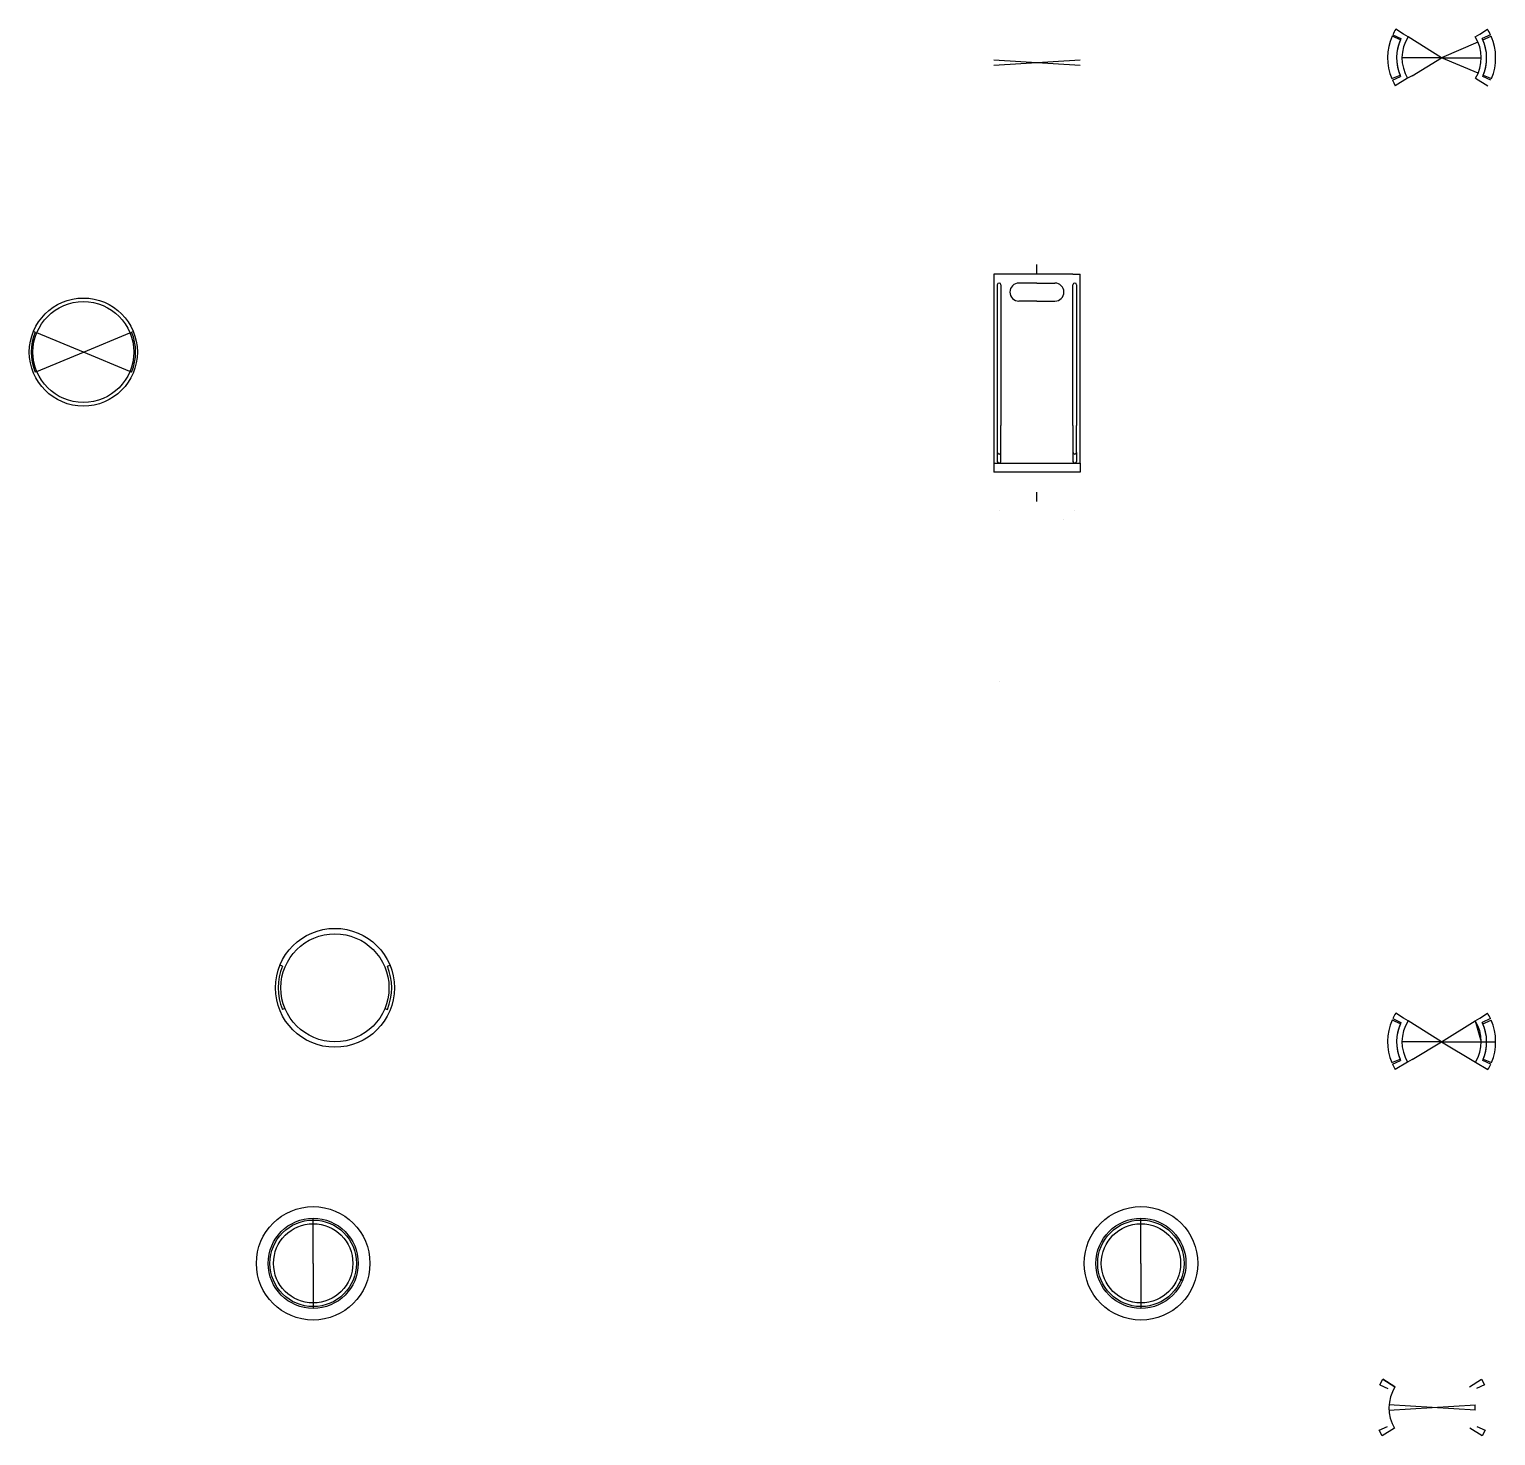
# Model space of a CAD drawing. Header units: millimetres. Extents: x -38.1 to 43.3, y -4.1 to 73.9.
import ezdxf

# ---------------------------------------------------------------- set-up
doc = ezdxf.new("R2010")
doc.units = ezdxf.units.MM

msp = doc.modelspace()

# ---------------------------------------------------------------- linework, layer by layer
for p, q in [((38.006, 73.36), (37.548, 73.561)), ((37.586, 73.643), (38.037, 73.428)), ((38.175, 73.679), (37.751, 73.944)), ((38.429, 73.52), (38.175, 73.679)), ((40.295, 72.355), (38.429, 73.52)), ((42.161, 73.52), (42.416, 73.679)), ((42.416, 73.679), (42.84, 73.944)), ((43.005, 73.643), (42.553, 73.428)), ((42.585, 73.36), (43.042, 73.561)), ((42.31, 73.239), (40.295, 72.355)), ((15.43, 71.957, 5.707), (20.23, 72.257, 5.707)), ((15.43, 72.257, 5.707), (20.23, 71.957, 5.707)), ((40.295, 72.355), (38.095, 72.355)), ((38.651, 71.37), (40.295, 72.355)), ((42.328, 71.513), (40.295, 72.355)), ((40.295, 72.355), (42.495, 72.355)), ((37.56, 71.124), (38.016, 71.329)), ((38.408, 71.224), (37.722, 70.813)), ((38.651, 71.37), (38.408, 71.224)), ((42.182, 71.224), (42.868, 70.813)), ((43.031, 71.124), (42.575, 71.329)), ((42.605, 71.399), (43.067, 71.207)), ((15.83, 60.358), (15.43, 60.358)), ((15.43, 60.358), (15.43, 51.358)), ((15.83, 60.358, -14.619), (15.43, 60.358, -14.619)), ((15.43, 60.358, -14.619), (15.43, 51.358, -14.619)), ((19.83, 60.358), (15.83, 60.358)), ((19.83, 60.358, -14.619), (15.83, 60.358, -14.619)), ((17.83, 60.358), (17.83, 60.88)), ((19.83, 60.358), (20.23, 60.358)), ((19.83, 60.358, -14.619), (20.23, 60.358, -14.619)), ((20.23, 51.358), (20.23, 60.358)), ((20.23, 51.358, -14.619), (20.23, 60.358, -14.619)), ((15.63, 59.758), (15.63, 51.958)), ((15.63, 59.758, -14.619), (15.63, 51.958, -14.619)), ((15.73, 59.858), (15.73, 59.858)), ((15.73, 59.858, -14.619), (15.73, 59.858, -14.619)), ((15.83, 59.758), (15.83, 51.958)), ((15.83, 59.758, -14.619), (15.83, 51.958, -14.619)), ((17.83, 59.858), (16.83, 59.858)), ((17.83, 59.858, -14.619), (16.83, 59.858, -14.619)), ((17.83, 59.858), (18.83, 59.858)), ((17.83, 59.858, -14.619), (18.83, 59.858, -14.619)), ((19.83, 51.958), (19.83, 59.758)), ((19.83, 51.958, -14.619), (19.83, 59.758, -14.619)), ((19.93, 59.858), (19.93, 59.858)), ((19.93, 59.858, -14.619), (19.93, 59.858, -14.619)), ((20.03, 59.758), (20.03, 51.958)), ((20.03, 59.758, -14.619), (20.03, 51.958, -14.619)), ((16.33, 59.358), (16.33, 59.358)), ((16.33, 59.358, -14.619), (16.33, 59.358, -14.619)), ((17.83, 58.858), (16.83, 58.858)), ((17.83, 58.858, -14.619), (16.83, 58.858, -14.619)), ((17.83, 58.858), (18.83, 58.858)), ((17.83, 58.858, -14.619), (18.83, 58.858, -14.619)), ((19.33, 59.358), (19.33, 59.358)), ((19.33, 59.358, -14.619), (19.33, 59.358, -14.619)), ((-37.778, 57.136), (-37.871, 57.174)), ((-35.099, 56.026), (-37.686, 57.098)), ((-35.099, 56.026), (-32.512, 57.098)), ((-32.42, 57.136), (-32.327, 57.174)), ((-37.686, 54.955), (-35.099, 56.026)), ((-32.512, 54.955), (-35.099, 56.026)), ((-37.686, 54.955), (-37.778, 54.917)), ((-32.42, 54.917), (-32.512, 54.955)), ((15.43, 51.358), (15.43, 49.858)), ((15.43, 51.358, -14.619), (15.43, 49.858, -14.619)), ((15.63, 51.958), (15.63, 50.458)), ((15.63, 51.958, -14.619), (15.63, 50.458, -14.619)), ((15.83, 50.458), (15.83, 51.958)), ((15.83, 50.458, -14.619), (15.83, 51.958, -14.619)), ((19.83, 51.958), (19.83, 50.458)), ((19.83, 51.958, -14.619), (19.83, 50.458, -14.619)), ((20.03, 50.458), (20.03, 51.958)), ((20.03, 50.458, -14.619), (20.03, 51.958, -14.619)), ((20.23, 49.858), (20.23, 51.358)), ((20.23, 49.858, -14.619), (20.23, 51.358, -14.619)), ((15.43, 49.858), (20.23, 49.858)), ((15.43, 49.858, -14.619), (15.43, 49.358, -14.619)), ((15.63, 50.458, -14.619), (15.63, 49.958, -14.619)), ((15.73, 50.358), (15.73, 50.358)), ((15.83, 49.958, -14.619), (15.83, 50.458, -14.619)), ((19.83, 50.458, -14.619), (19.83, 49.958, -14.619)), ((20.03, 50.458, -14.619), (20.03, 49.958, -14.619)), ((20.23, 49.858, -14.619), (20.23, 49.358, -14.619)), ((20.23, 49.358, -14.619), (15.43, 49.358, -14.619)), ((17.83, 47.725), (17.83, 48.247)), ((15.73, 47.225), (15.73, 47.225)), ((19.93, 47.225), (19.93, 47.225)), ((19.33, 46.725), (19.33, 46.725)), ((15.73, 37.725), (15.73, 37.725)), ((-24.046, 21.938), (-24.184, 21.995)), ((-18.225, 21.938), (-18.087, 21.995)), ((-23.907, 19.584), (-24.046, 19.527)), ((-18.364, 19.584), (-18.225, 19.527)), ((38.006, 18.736), (37.548, 18.937)), ((37.586, 19.019), (38.037, 18.804)), ((38.175, 19.055), (37.751, 19.32)), ((38.429, 18.896), (38.175, 19.055)), ((40.295, 17.731), (38.429, 18.896)), ((40.295, 17.731), (42.161, 18.896)), ((42.161, 18.896), (42.416, 19.055)), ((42.161, 18.896), (42.495, 17.731)), ((42.416, 19.055), (42.84, 19.32)), ((43.005, 19.019), (42.553, 18.804)), ((42.585, 18.736), (43.042, 18.937)), ((40.295, 17.731), (38.095, 17.731)), ((38.651, 16.746), (40.295, 17.731)), ((40.295, 17.731), (42.495, 17.731)), ((40.295, 17.731), (42.182, 16.6)), ((42.495, 17.731), (42.695, 17.731)), ((42.695, 17.731), (43.295, 17.731)), ((43.295, 17.731), (43.295, 17.731, 1.3)), ((43.295, 17.731, 1.3), (43.295, 17.731, 1.7)), ((43.295, 17.731, 1.7), (43.295, 17.731, 10.3)), ((43.295, 17.731, 10.3), (43.295, 17.731, 10.7)), ((43.295, 17.731, 10.7), (43.295, 17.731, 12)), ((37.56, 16.499), (38.016, 16.705)), ((38.408, 16.6), (37.722, 16.189)), ((38.651, 16.746), (38.408, 16.6)), ((42.182, 16.6), (42.868, 16.189)), ((43.031, 16.499), (42.575, 16.705)), ((42.605, 16.774), (43.067, 16.583)), ((-22.343, 5.435), (-22.343, 7.935)), ((23.605, 5.435), (23.605, 7.935)), ((-22.343, 5.435), (-22.343, 2.935)), ((23.605, 5.435), (23.605, 2.935)), ((25.739, 4.551), (25.914, 4.478)), ((36.86, -1.303, 10), (37.025, -1.002, 10)), ((36.86, -1.303, 10), (37.311, -1.518, 10)), ((37.025, -1.002, 10), (37.703, -1.426, 10)), ((37.703, -1.426, 10), (37.025, -1.002, 10)), ((41.836, -1.426, 10), (42.514, -1.002, 10)), ((42.679, -1.303, 10), (42.228, -1.518, 10)), ((42.514, -1.002, 10), (42.679, -1.303, 10)), ((37.37, -2.724), (42.17, -2.424)), ((42.17, -2.724), (37.37, -2.424)), ((39.77, -2.574), (39.77, -2.574, 10)), ((36.834, -3.822, 10), (37.29, -3.617, 10)), ((36.996, -4.133, 10), (36.834, -3.822, 10)), ((37.682, -3.722, 10), (36.996, -4.133, 10)), ((42.543, -4.133, 10), (41.857, -3.722, 10)), ((42.249, -3.617, 10), (42.705, -3.822, 10)), ((42.705, -3.822, 10), (42.543, -4.133, 10)), ((36.996, -4.133, 10), (36.996, -4.133))]:
    msp.add_line(p, q)
at = {"extrusion": (0.382683, -0.92388, 0)}
for p, q in [((37.524, 71.207), (37.986, 71.399)), ((37.524, 16.583), (37.986, 16.774))]:
    msp.add_line(p, q, dxfattribs=at)
for centre, radius in [((-35.099, 56.026), 3), ((-35.099, 56.026), 2.8), ((-21.136, 20.732), 3.3), ((-21.136, 20.732), 3), ((-22.343, 5.435), 3.15), ((23.605, 5.435), 3.15), ((-22.343, 5.435), 2.5), ((-22.343, 5.435), 2.4), ((-22.343, 5.435), 2.2), ((23.605, 5.435), 2.5), ((23.605, 5.435), 2.4), ((23.605, 5.435), 2.2)]:
    msp.add_circle(centre, radius)
for centre, radius, start, end in [((40.295, 72.355), 3, 156.30815, 202.49999), ((40.295, 72.355), 3, 148.01963, 154.58289), ((40.295, 72.355), 2.5, 154.58289, 204.24171), ((40.295, 72.355), 2.5, 156.30815, 202.49999), ((40.295, 72.355), 2.5, 156.30815, 157.4723), ((40.295, 72.355), 2.2, 148.01963, 210.93731), ((40.295, 72.355), 2.2, 329.06269, 31.98037), ((40.295, 72.355), 2.5, 335.75829, 25.41711), ((40.295, 72.355), 2.5, 337.50001, 23.69185), ((40.295, 72.355), 3, 25.41711, 31.98037), ((40.295, 72.355), 3, 337.50001, 23.69185), ((40.295, 72.355), 3, 337.50001, 23.69185), ((40.295, 72.355), 3, 204.24171, 210.93731), ((15.73, 59.758), 0.1, 90, 180), ((15.73, 59.758, -14.619), 0.1, 90, 180), ((15.73, 59.758), 0.1, 0, 90), ((15.73, 59.758, -14.619), 0.1, 0, 90), ((16.83, 59.358), 0.5, 90, 180), ((16.83, 59.358, -14.619), 0.5, 90, 180), ((18.83, 59.358), 0.5, 0, 90), ((18.83, 59.358, -14.619), 0.5, 0, 90), ((19.93, 59.758), 0.1, 90, 180), ((19.93, 59.758, -14.619), 0.1, 90, 180), ((19.93, 59.758), 0.1, 0, 90), ((19.93, 59.758, -14.619), 0.1, 0, 90), ((16.83, 59.358), 0.5, 180, 270), ((16.83, 59.358, -14.619), 0.5, 180, 270), ((18.83, 59.358), 0.5, 270, 0), ((18.83, 59.358, -14.619), 0.5, 270, 0), ((-35.099, 56.026), 2.9, 157.50001, 202.49999), ((-35.099, 56.026), 2.9, 157.50001, 202.49999), ((-35.099, 56.026), 2.9, 337.50001, 22.49999), ((-35.099, 56.026), 2.9, 337.50001, 22.49999), ((15.73, 50.458), 0.1, 180, 270), ((15.73, 49.958, -14.619), 0.1, 180, 270), ((15.73, 50.458), 0.1, 270, 0), ((15.73, 49.958, -14.619), 0.1, 270, 0), ((19.93, 50.458), 0.1, 180, 270), ((19.93, 49.958, -14.619), 0.1, 180, 270), ((19.93, 50.458), 0.1, 270, 0), ((19.93, 49.958, -14.619), 0.1, 270, 0), ((-21.136, 20.732), 3.15, 157.50001, 202.49999), ((-21.136, 20.732), 3.15, 157.50001, 202.49999), ((-21.136, 20.732), 3.15, 337.50001, 22.49999), ((-21.136, 20.732), 3.15, 337.50001, 22.49999), ((40.295, 17.731), 3, 156.30815, 202.49999), ((40.295, 17.731), 3, 148.01963, 154.58289), ((40.295, 17.731), 2.5, 154.58289, 204.24171), ((40.295, 17.731), 2.5, 156.30815, 202.49999), ((40.295, 17.731), 2.5, 156.30815, 157.4723), ((40.295, 17.731), 2.2, 148.01963, 210.93731), ((40.295, 17.731), 2.2, 329.06269, 31.98037), ((40.295, 17.731), 2.5, 335.75829, 25.41711), ((40.295, 17.731), 2.5, 337.50001, 23.69185), ((40.295, 17.731), 3, 25.41711, 31.98037), ((40.295, 17.731), 3, 337.50001, 23.69185), ((40.295, 17.731), 3, 337.50001, 23.69185), ((40.295, 17.731), 3, 204.24171, 210.93731), ((40.295, 17.731), 3, 329.06269, 335.75829), ((39.57, -2.591, 10), 2.2, 148.01974, 210.9372), ((39.77, -2.574, 10), 2.382, 356.42367, 3.57633)]:
    msp.add_arc(centre, radius, start, end)

doc.saveas('drawing.dxf')
